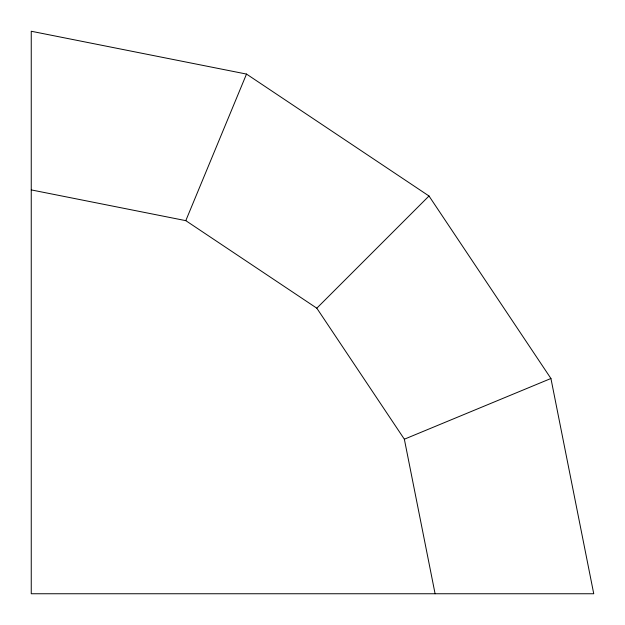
<?xml version="1.0" encoding="UTF-8"?>
<svg xmlns="http://www.w3.org/2000/svg" width="625" height="625" viewBox="0 0 625 625"><rect width="100%" height="100%" fill="white"/><g stroke="black" fill="none" stroke-linecap="round" stroke-linejoin="round"><path stroke-width="0.94" d="M31.25 189.906L185.797 220.648L246.508 74.07L429 196L550.93 378.492L593.75 593.75L31.25 593.75L31.25 31.25L246.508 74.07M435.094 593.75L404.352 439.203L316.812 308.188L429 196M404.352 439.203L550.93 378.492M185.797 220.648L316.812 308.188"/></g></svg>
